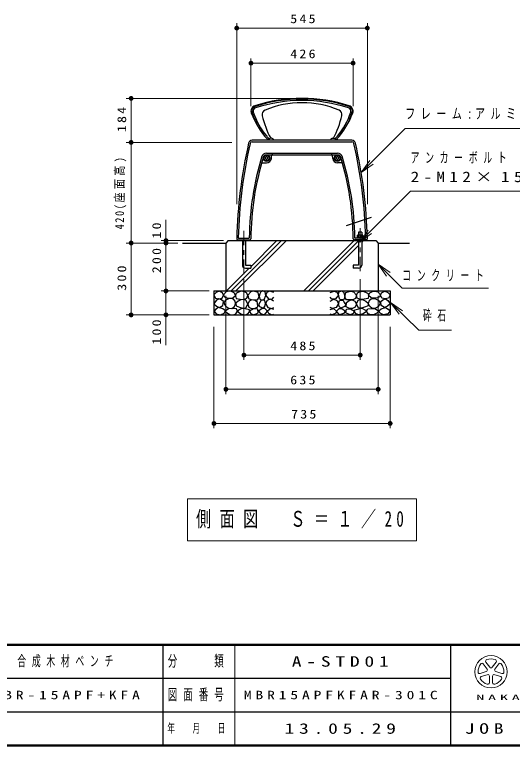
# Model space of a CAD drawing. Units: millimetres on the paper, scale 1:20. Extents: x -365 to 0, y -5 to 257.
# Drawn here: x -160.9 to -57.1, y 0 to 152.5 of the extents above; entities that cross this region are included whole.
import ezdxf

# ---------------------------------------------------------------- set-up
doc = ezdxf.new("R2010")
doc.units = ezdxf.units.MM
doc.linetypes.add('USER2', pattern=[6, 3, -1, 1, -1])
doc.layers.add('1_20', color=7, linetype='Continuous', lineweight=25)
doc.layers.add('LY_5', color=7, linetype='Continuous', lineweight=13)
doc.layers.add('99', color=7, linetype='Continuous')
doc.styles.add('ＭＳ ゴシック', font='')
doc.styles.get('ＭＳ ゴシック').set_extended_font_data('MS Gothic')

# ---------------------------------------------------------------- blocks, each defined once
blk = doc.blocks.new('filled_dot')
at = {"color": 0, "linetype": 'Continuous', "lineweight": -2, "const_width": 1.25}
blk.add_lwpolyline([(-0.625, 0, 1), (0.625, 0, 1)], format="xyb", close=True, dxfattribs=at)

msp = doc.modelspace()

# ---------------------------------------------------------------- linework, layer by layer
at = {"layer": '1_20', "lineweight": 13}
for p, q in [((-114.594, 112.948), (-114.594, 150.696)), ((-114.594, 149.696), (-87.355, 149.696)), ((-87.355, 112.948), (-87.355, 150.696)), ((-111.624, 133.376), (-111.624, 143.382)), ((-90.324, 133.376), (-90.324, 143.382)), ((-111.624, 142.382), (-90.324, 142.382)), ((-101.974, 135.026), (-137.621, 135.026)), ((-136.621, 125.838), (-136.621, 135.026)), ((-115.599, 125.838), (-137.621, 125.838)), ((-136.621, 104.838), (-136.621, 125.838)), ((-108.574, 122.694), (-108.374, 122.809)), ((-108.574, 122.694), (-108.574, 122.463)), ((-108.574, 122.463), (-108.374, 122.347)), ((-108.374, 122.809), (-108.174, 122.694)), ((-108.374, 122.347), (-108.174, 122.463)), ((-108.174, 122.694), (-108.174, 122.463)), ((-93.774, 122.694), (-93.574, 122.809)), ((-93.774, 122.694), (-93.774, 122.463)), ((-93.774, 122.463), (-93.574, 122.347)), ((-93.574, 122.809), (-93.374, 122.694)), ((-93.574, 122.347), (-93.374, 122.463)), ((-93.374, 122.694), (-93.374, 122.463)), ((-88.639, 119.561), (-86.871, 122.036)), ((-88.639, 119.561), (-86.517, 121.682)), ((-86.164, 121.329), (-88.639, 119.561)), ((-129.349, 104.838), (-129.349, 109.686)), ((-88.967, 105.027), (-87.199, 107.502)), ((-88.967, 105.027), (-86.846, 107.148)), ((-86.492, 106.794), (-88.967, 105.027)), ((-117.349, 105.338), (-130.349, 105.338)), ((-115.738, 94.838), (-105.238, 105.338)), ((-114.748, 94.838), (-104.248, 105.338)), ((-111.667, 99.899), (-106.228, 105.338)), ((-100.606, 94.838), (-90.106, 105.338)), ((-99.616, 94.838), (-89.167, 105.287)), ((-88.532, 104.932), (-88.126, 105.338)), ((-126.89, 104.838), (-137.621, 104.838)), ((-131.349, 104.838), (-137.621, 104.838)), ((-136.621, 89.838), (-136.621, 104.838)), ((-126.89, 104.838), (-130.349, 104.838)), ((-126.89, 104.838), (-130.349, 104.838)), ((-129.349, 104.838), (-129.349, 94.838)), ((-98.626, 94.838), (-89.167, 104.297)), ((-116.728, 94.838), (-111.978, 99.588)), ((-83.332, 97.948), (-85.099, 100.423)), ((-85.099, 100.423), (-82.625, 98.655)), ((-85.099, 100.423), (-82.978, 98.302)), ((-113.099, 97.281), (-113.099, 80.444)), ((-88.849, 97.281), (-88.849, 80.444)), ((-120.349, 94.838), (-130.349, 94.838)), ((-129.349, 83.493), (-129.349, 94.838)), ((-116.849, 93.838), (-116.849, 73.315)), ((-85.099, 93.838), (-85.099, 73.315)), ((-80.731, 89.967), (-82.526, 92.422)), ((-82.526, 92.422), (-80.032, 90.682)), ((-82.526, 92.422), (-80.381, 90.324)), ((-120.349, 89.838), (-137.621, 89.838)), ((-119.349, 87.338), (-119.349, 66.185)), ((-82.599, 87.338), (-82.599, 66.185)), ((-88.849, 81.444), (-113.099, 81.444)), ((-85.099, 74.315), (-116.849, 74.315)), ((-82.599, 67.185), (-119.349, 67.185)), ((-124.874, 51.488), (-124.874, 42.688)), ((-77.074, 51.488), (-124.874, 51.488)), ((-77.074, 42.688), (-77.074, 51.488)), ((-124.874, 42.688), (-77.074, 42.688))]:
    msp.add_line(p, q, dxfattribs=at)
at = {"layer": '1_20'}
for p, q in [((-108.445, 126.38), (-107.69, 126.684)), ((-107.322, 126.713), (-107.54, 126.713)), ((-94.627, 126.713), (-94.409, 126.713)), ((-93.504, 126.38), (-94.259, 126.684)), ((-90.571, 126.278), (-111.378, 126.278)), ((-111.378, 125.953), (-90.571, 125.953)), ((-108.479, 126.278), (-108.476, 126.336)), ((-106.92, 126.278), (-106.923, 126.334)), ((-95.029, 126.278), (-95.026, 126.334)), ((-93.47, 126.278), (-93.473, 126.336)), ((-90.571, 126.278), (-90.927, 126.278)), ((-108.374, 123.603), (-93.574, 123.603)), ((-108.374, 123.278), (-93.574, 123.278)), ((-107.378, 122.491), (-107.329, 123.05)), ((-94.571, 122.491), (-94.62, 123.05)), ((-109.208, 121.578), (-108.374, 121.578)), ((-92.741, 121.578), (-93.574, 121.578)), ((-91.724, 108.522), (-86.522, 110.264)), ((-88.532, 107.088), (-89.167, 107.088)), ((-89.167, 107.088), (-89.167, 106.513)), ((-88.532, 107.088), (-88.532, 106.513)), ((-116.349, 105.338), (-116.849, 104.838)), ((-116.349, 105.338), (-85.599, 105.338)), ((-114.349, 105.488), (-114.349, 105.388)), ((-114.344, 105.488), (-111.898, 105.488)), ((-114.344, 105.488), (-112.092, 105.488)), ((-114.164, 105.838), (-112.071, 105.838)), ((-113.417, 105.338), (-113.417, 100.223)), ((-112.782, 105.338), (-112.782, 100.223)), ((-112.099, 105.488), (-112.099, 105.388)), ((-87.605, 105.488), (-90.051, 105.488)), ((-87.785, 105.838), (-89.878, 105.838)), ((-87.605, 105.488), (-89.857, 105.488)), ((-89.849, 105.488), (-89.849, 105.388)), ((-88.25, 106.013), (-89.45, 106.013)), ((-89.449, 105.888), (-89.449, 106.013)), ((-88.301, 106.513), (-89.398, 106.513)), ((-89.398, 106.013), (-89.398, 106.513)), ((-89.167, 105.338), (-89.167, 100.223)), ((-89.124, 106.013), (-89.124, 106.513)), ((-88.575, 106.013), (-88.575, 106.513)), ((-88.532, 105.338), (-88.532, 100.223)), ((-88.301, 106.013), (-88.301, 106.513)), ((-88.249, 105.888), (-88.249, 106.013)), ((-87.599, 105.488), (-87.599, 105.388)), ((-85.599, 105.338), (-85.099, 104.838)), ((-125.89, 104.838), (-116.849, 104.838)), ((-116.849, 104.838), (-116.849, 94.838)), ((-85.099, 104.838), (-78.578, 104.838)), ((-85.099, 104.838), (-85.099, 94.838)), ((-112.782, 100.223), (-111.667, 100.223)), ((-112.782, 99.588), (-111.667, 99.588)), ((-111.667, 100.223), (-111.667, 99.588)), ((-89.167, 100.223), (-90.282, 100.223)), ((-90.282, 100.223), (-90.282, 99.588)), ((-89.167, 99.588), (-90.282, 99.588)), ((-119.349, 94.838), (-82.599, 94.838)), ((-119.349, 94.838), (-119.349, 89.838)), ((-82.599, 94.838), (-82.599, 89.838)), ((-82.599, 94.838), (-82.599, 89.838)), ((-119.349, 89.838), (-82.599, 89.838))]:
    msp.add_line(p, q, dxfattribs=at)
at = {"layer": '1_20', "linetype": 'USER2', "lineweight": 13}
for p, q in [((-113.099, 107.373), (-113.099, 98.281)), ((-88.849, 107.934), (-88.849, 98.281))]:
    msp.add_line(p, q, dxfattribs=at)
at = {"layer": '1_20', "lineweight": 13}
for points in [[(-88.639, 119.561), (-79.453, 128.746), (-43.453, 128.746)], [(-88.967, 105.027), (-78.36, 115.633), (-48.329, 115.633)], [(-85.099, 100.423), (-80.075, 95.398), (-62.075, 95.398)], [(-82.526, 92.422), (-76.624, 86.65), (-69.787, 86.65)]]:
    msp.add_lwpolyline(points, dxfattribs=at)
at = {"layer": '1_20'}
for points in [[(-118.227, 94.808), (-118.861, 94.507), (-119.336, 94.032), (-119.035, 93.335), (-118.306, 93.192), (-117.609, 93.351), (-117.356, 93.937), (-117.546, 94.444)], [(-116.256, 94.813), (-116.783, 94.678), (-117.364, 94.042), (-117.134, 93.623), (-116.677, 93.386), (-116.161, 93.313), (-115.418, 93.38), (-114.85, 93.921), (-115.134, 94.421), (-115.668, 94.731)], [(-113.665, 94.823), (-114.202, 94.599), (-114.748, 94.331), (-114.864, 93.83), (-114.73, 93.266), (-113.907, 93.105), (-113.182, 93.06), (-112.457, 93.319), (-112.304, 93.928), (-112.537, 94.438), (-112.94, 94.662)], [(-111.045, 94.797), (-111.676, 94.636), (-112.306, 93.968), (-112.121, 93.251), (-111.68, 93.035), (-111.119, 92.967), (-110.254, 92.992), (-109.92, 93.56), (-110.106, 94.525)], [(-109.773, 94.247), (-109.908, 93.724), (-109.782, 93.092), (-109.412, 92.966), (-108.861, 93.056), (-108.554, 93.868), (-108.635, 94.627), (-109.249, 94.834), (-109.601, 94.654)], [(-92.176, 94.247), (-92.041, 93.724), (-92.167, 93.092), (-92.537, 92.966), (-93.088, 93.056), (-93.395, 93.868), (-93.313, 94.627), (-92.7, 94.834), (-92.348, 94.654)], [(-90.904, 94.797), (-90.273, 94.636), (-89.643, 93.968), (-89.828, 93.251), (-90.269, 93.035), (-90.83, 92.967), (-91.695, 92.992), (-92.029, 93.56), (-91.843, 94.525)], [(-88.284, 94.823), (-87.747, 94.599), (-87.201, 94.331), (-87.085, 93.83), (-87.219, 93.266), (-88.042, 93.105), (-88.767, 93.06), (-89.492, 93.319), (-89.644, 93.928), (-89.412, 94.438), (-89.009, 94.662)], [(-85.693, 94.813), (-85.166, 94.678), (-84.585, 94.042), (-84.815, 93.623), (-85.272, 93.386), (-85.788, 93.313), (-86.531, 93.38), (-87.099, 93.921), (-86.815, 94.421), (-86.281, 94.731)], [(-83.722, 94.808), (-83.088, 94.507), (-82.613, 94.032), (-82.914, 93.335), (-83.643, 93.192), (-84.34, 93.351), (-84.593, 93.937), (-84.403, 94.444)], [(-118.354, 93.161), (-118.892, 92.812), (-119.336, 92.131), (-118.829, 91.671), (-118.164, 91.355), (-117.467, 91.798), (-117.387, 92.638), (-117.795, 93)], [(-116.891, 91.596), (-116.27, 91.251), (-115.594, 91.204), (-115.08, 91.566), (-114.837, 92.164), (-114.948, 92.701), (-115.296, 93.11), (-115.762, 93.275), (-116.296, 93.218), (-116.986, 92.849), (-117.283, 92.272)], [(-113.715, 92.992), (-114.269, 92.695), (-114.796, 92.276), (-114.742, 91.722), (-113.999, 91.452), (-113.364, 91.235), (-112.715, 91.262), (-112.31, 92.127), (-112.661, 92.884), (-113.165, 93.049)], [(-88.234, 92.992), (-87.68, 92.695), (-87.153, 92.276), (-87.207, 91.722), (-87.95, 91.452), (-88.585, 91.235), (-89.234, 91.262), (-89.639, 92.127), (-89.288, 92.884), (-88.784, 93.049)], [(-85.058, 91.596), (-85.679, 91.251), (-86.355, 91.204), (-86.869, 91.566), (-87.112, 92.164), (-87, 92.701), (-86.653, 93.11), (-86.187, 93.275), (-85.653, 93.218), (-84.963, 92.849), (-84.666, 92.272)], [(-83.595, 93.161), (-83.057, 92.812), (-82.613, 92.131), (-83.12, 91.671), (-83.785, 91.355), (-84.482, 91.798), (-84.562, 92.638), (-84.154, 93)], [(-111.431, 92.985), (-111.975, 92.676), (-112.309, 92.058), (-112.037, 91.439), (-111.512, 91.191), (-110.875, 91.192), (-110.183, 91.489), (-110.244, 92.416), (-110.767, 92.838)], [(-109.52, 92.915), (-109.755, 92.396), (-110.076, 91.939), (-109.817, 91.568), (-109.038, 91.234), (-108.711, 91.595), (-108.58, 92.223), (-108.766, 92.878)], [(-92.429, 92.915), (-92.194, 92.396), (-91.873, 91.939), (-92.132, 91.568), (-92.911, 91.234), (-93.238, 91.595), (-93.369, 92.223), (-93.183, 92.878)], [(-90.518, 92.985), (-89.974, 92.676), (-89.64, 92.058), (-89.912, 91.439), (-90.437, 91.191), (-91.074, 91.192), (-91.766, 91.489), (-91.705, 92.416), (-91.181, 92.838)], [(-118.395, 91.364), (-118.963, 91.045), (-119.301, 90.622), (-118.898, 90.056), (-117.955, 89.853), (-117.239, 90.172), (-116.966, 90.677), (-117.505, 91.133)], [(-115.54, 91.157), (-116.323, 91.116), (-116.986, 90.643), (-116.553, 90.184), (-115.864, 89.873), (-115.299, 89.865), (-114.756, 90.089), (-114.418, 90.616), (-114.675, 91.103)], [(-113.424, 91.248), (-114.195, 90.829), (-114.438, 90.532), (-113.749, 90.046), (-112.803, 89.856), (-112.273, 90.04), (-111.924, 90.465), (-111.951, 90.884), (-112.816, 91.113)], [(-111.102, 91.14), (-111.906, 90.584), (-111.648, 90.14), (-111.003, 89.867), (-110.126, 90.275), (-110.212, 91.017)], [(-109.285, 91.205), (-110.051, 90.636), (-109.606, 90.166), (-108.79, 89.857), (-108.16, 90.611), (-108.704, 91.18)], [(-92.664, 91.205), (-91.898, 90.636), (-92.343, 90.166), (-93.158, 89.857), (-93.789, 90.611), (-93.245, 91.18)], [(-90.847, 91.14), (-90.043, 90.584), (-90.301, 90.14), (-90.946, 89.867), (-91.823, 90.275), (-91.737, 91.017)], [(-88.525, 91.248), (-87.754, 90.829), (-87.511, 90.532), (-88.2, 90.046), (-89.146, 89.856), (-89.676, 90.04), (-90.025, 90.465), (-89.998, 90.884), (-89.133, 91.113)], [(-86.409, 91.157), (-85.626, 91.116), (-84.963, 90.643), (-85.396, 90.184), (-86.085, 89.873), (-86.65, 89.865), (-87.193, 90.089), (-87.531, 90.616), (-87.274, 91.103)], [(-83.554, 91.364), (-82.985, 91.045), (-82.648, 90.622), (-83.051, 90.056), (-83.994, 89.853), (-84.71, 90.172), (-84.983, 90.677), (-84.444, 91.133)]]:
    msp.add_lwpolyline(points, close=True, dxfattribs=at)
for points in [[(-106.849, 94.503), (-107.705, 94.82), (-108.244, 94.551), (-108.56, 93.949), (-107.974, 93.188), (-107.198, 93.125), (-106.849, 93.521)], [(-95.099, 94.503), (-94.244, 94.82), (-93.705, 94.551), (-93.388, 93.949), (-93.975, 93.188), (-94.751, 93.125), (-95.099, 93.521)], [(-106.865, 92.697), (-107.626, 93.093), (-108.259, 92.84), (-108.56, 92.19), (-108.117, 91.414), (-107.356, 91.176), (-106.865, 91.382)], [(-95.084, 92.697), (-94.323, 93.093), (-93.689, 92.84), (-93.388, 92.19), (-93.832, 91.414), (-94.593, 91.176), (-95.084, 91.382)], [(-106.849, 90.97), (-107.515, 91.176), (-108.164, 90.622), (-107.99, 90.226), (-107.261, 89.861), (-106.849, 90.02)], [(-95.099, 90.97), (-94.434, 91.176), (-93.785, 90.622), (-93.959, 90.226), (-94.688, 89.861), (-95.099, 90.02)]]:
    msp.add_lwpolyline(points, dxfattribs=at)
for centre, radius in [((-108.374, 122.578), 0.7), ((-108.374, 122.578), 0.55), ((-108.374, 122.578), 0.525), ((-93.574, 122.578), 0.7), ((-93.574, 122.578), 0.55), ((-93.574, 122.578), 0.525)]:
    msp.add_circle(centre, radius, dxfattribs=at)
at = {"layer": '1_20', "lineweight": 13}
for centre in [(-108.374, 122.578), (-93.574, 122.578)]:
    msp.add_circle(centre, 0.268, dxfattribs=at)
at = {"layer": '1_20', "color": 94}
for centre, radius, start, end in [((-100.974, 103.042), 31.983, 72.05475, 107.94525), ((-100.974, 103.042), 31.833, 72.05475, 107.94525), ((-100.974, 103.042), 31.533, 72.05475, 107.94525), ((-110.474, 132.376), 1.15, 107.94525, 200.35039), ((-110.474, 132.376), 1, 107.94525, 197.79469), ((-110.474, 132.376), 0.7, 107.94525, 197.79469), ((-100.974, 114.357), 19.768, 67.03158, 112.96842), ((-91.474, 132.376), 0.7, 342.20531, 72.05475), ((-91.474, 132.376), 1, 342.20531, 72.05475), ((-91.474, 132.376), 1.15, 339.64961, 72.05475), ((-96.083, 137.714), 16.5, 200.35039, 222.87008), ((-97.144, 136.654), 15, 197.79469, 222.66431), ((-97.144, 136.654), 14.7, 197.79469, 220.40139), ((-108.298, 131.638), 1, 112.96842, 192.69072), ((-91.226, 135.482), 18.5, 192.69072, 208.29479), ((-110.723, 135.482), 18.5, 331.70521, 347.30928), ((-104.805, 136.654), 15, 317.33576, 342.20531), ((-105.866, 137.714), 16.5, 317.12999, 339.64961), ((-104.805, 136.654), 14.7, 319.59861, 342.20531), ((-93.651, 131.638), 1, 347.30928, 67.03158), ((-105.864, 129.233), 3.25, 220.40139, 233.10832), ((-96.085, 129.233), 3.25, 306.89206, 319.59861)]:
    msp.add_arc(centre, radius, start, end, dxfattribs=at)
at = {"layer": '1_20'}
for centre, radius, start, end in [((-107.54, 126.313), 0.4, 90, 111.97029), ((-107.322, 126.313), 0.4, 3, 90), ((-94.627, 126.313), 0.4, 90, 177), ((-94.409, 126.313), 0.4, 68.02971, 90), ((-14.621, 103.425), 100, 167.13257, 178.67151), ((-14.621, 103.425), 99.675, 167.13257, 178.55405), ((-111.378, 125.528), 0.75, 90, 167.13257), ((-111.378, 125.528), 0.425, 90, 167.13257), ((-108.426, 126.333), 0.05, 111.97029, 177), ((-93.523, 126.333), 0.05, 3, 68.02971), ((-90.571, 125.528), 0.75, 12.86743, 90), ((-90.571, 125.528), 0.425, 12.86743, 90), ((-187.328, 103.425), 99.675, 1.44595, 12.86742), ((-187.328, 103.425), 100, 1.32849, 12.86743), ((-108.374, 122.578), 1.025, 90, 163.0526), ((-93.574, 122.578), 1.025, 16.9474, 90), ((-51.65, 105.293), 60.325, 162.97505, 179.38787), ((-51.65, 105.293), 60, 163.0526, 179.57629), ((-108.374, 122.578), 1, 270, 355), ((-107.08, 123.028), 0.25, 90, 175.00001), ((-94.869, 123.028), 0.25, 5, 90), ((-93.574, 122.578), 1, 184.99999, 270), ((-150.299, 105.293), 60, 0.42371, 16.9474), ((-150.299, 105.293), 60.325, 0.61213, 17.02495), ((-109.208, 121.328), 0.25, 90, 164.43227), ((-92.741, 121.328), 0.25, 15.56773, 90), ((-114.344, 105.738), 0.25, 178.67151, 270), ((-114.299, 105.388), 0.05, 179.99999, 270), ((-114.164, 105.938), 0.1, 178.55405, 270), ((-112.149, 105.388), 0.05, 270, 0), ((-112.071, 105.938), 0.1, 270, 359.38787), ((-111.898, 105.738), 0.25, 270, 359.57629), ((-90.051, 105.738), 0.25, 180.42371, 270), ((-89.878, 105.938), 0.1, 180.61213, 270), ((-89.799, 105.388), 0.05, 179.99999, 270), ((-87.785, 105.938), 0.1, 270, 1.44595), ((-87.649, 105.388), 0.05, 270, 0.00001), ((-87.605, 105.738), 0.25, 270, 1.32849), ((-112.782, 100.223), 0.635, 180, 270), ((-89.167, 100.223), 0.635, 270, 0)]:
    msp.add_arc(centre, radius, start, end, dxfattribs=at)
at = {"layer": 'LY_5', "lineweight": 50}
for p, q in [((-365, 21), (0, 21)), ((-365, 0), (0, 0))]:
    msp.add_line(p, q, dxfattribs=at)
at = {"layer": 'LY_5', "lineweight": 25}
for p, q in [((-130, 21), (-130, 0)), ((-70, 21), (-70, 0)), ((-182.5, 14), (-70, 14)), ((-237.5, 7), (0, 7))]:
    msp.add_line(p, q, dxfattribs=at)
at = {"layer": 'LY_5'}
for p, q in [((-115, 21), (-115, 0)), ((-62.39, 15.917), (-63.175, 16.997)), ((-62.629, 17.393), (-61.844, 16.313)), ((-61.298, 16.313), (-60.513, 17.393)), ((-59.967, 16.997), (-60.752, 15.917)), ((-63.828, 14.985), (-62.559, 15.397)), ((-60.583, 15.397), (-59.313, 14.985)), ((-62.35, 14.755), (-63.62, 14.343)), ((-61.908, 13.099), (-61.908, 14.434)), ((-61.233, 14.434), (-61.233, 13.099)), ((-59.522, 14.343), (-60.792, 14.755))]:
    msp.add_line(p, q, dxfattribs=at)
msp.add_circle((-61.571, 15.363), 3.375, dxfattribs=at)
for centre, radius, start, end in [((-61.571, 15.363), 2.7, 142.60154, 181.39846), ((-63.448, 16.798), 0.338, 35.99999, 142.60154), ((-62.356, 17.592), 0.338, 109.39847, 215.99997), ((-61.571, 15.363), 2.7, 70.60155, 109.39847), ((-60.786, 17.592), 0.338, 324, 70.60155), ((-59.694, 16.798), 0.338, 37.39846, 143.99995), ((-61.571, 15.363), 2.7, 358.60155, 37.39847), ((-63.933, 15.306), 0.338, 181.39848, 287.99997), ((-62.663, 15.718), 0.338, 287.99998, 35.99999), ((-61.571, 16.512), 0.338, 215.99998, 324), ((-60.479, 15.718), 0.338, 143.99996, 251.99999), ((-59.209, 15.306), 0.338, 252.00001, 358.60156), ((-63.516, 14.022), 0.338, 107.99999, 214.60154), ((-61.571, 15.363), 2.7, 214.60156, 253.39848), ((-62.246, 14.434), 0.338, 359.99997, 107.99999), ((-60.896, 14.434), 0.338, 71.99997, 179.99999), ((-61.571, 15.363), 2.7, 286.60155, 325.39847), ((-59.626, 14.022), 0.338, 325.39847, 71.99996), ((-62.246, 13.099), 0.338, 253.39847, 359.99997), ((-60.896, 13.099), 0.338, 179.99999, 286.60154)]:
    msp.add_arc(centre, radius, start, end, dxfattribs=at)

# ---------------------------------------------------------------- block references
at = {"layer": '1_20', "lineweight": 13, "xscale": 0.4, "yscale": 0.4}
for p in [(-114.594, 149.696), (-111.624, 142.382), (-113.099, 81.444), (-116.849, 74.315), (-119.349, 67.185)]:
    msp.add_blockref('filled_dot', p, dxfattribs=at)
for p, rotation in [((-87.355, 149.696), 180), ((-90.324, 142.382), 180), ((-136.621, 135.026), 270), ((-136.621, 125.838), 270), ((-136.621, 125.838), 90), ((-136.621, 104.838), 270), ((-136.621, 104.838), 90), ((-129.349, 105.338), 270), ((-129.349, 104.838), 270), ((-129.349, 104.838), 90), ((-129.349, 94.838), 270), ((-129.349, 94.838), 90), ((-136.621, 89.838), 90), ((-129.349, 89.838), 90), ((-88.849, 81.444), 180), ((-85.099, 74.315), 180), ((-82.599, 67.185), 180)]:
    msp.add_blockref('filled_dot', p, dxfattribs=dict(at, rotation=rotation))

# ---------------------------------------------------------------- texts
at = {"layer": '1_20', "style": 'ＭＳ ゴシック'}
for s, insert, char_height, attachment_point in [('\\T1.33;\\W1.15;545', (-100.558, 150.696), 1.833, 8), ('\\T1.33;\\W1.15;426', (-100.558, 143.382), 1.833, 8), ('\\T1.54;\\W0.7;フレーム:アルミ合金鋳物', (-79.453, 131.746), 2.199, 4), ('\\T1.64;\\W0.6;アンカーボルト', (-78.329, 122.633), 2.199, 4), ('\\T1.5;\\W1.2;2-M12×150L', (-78.329, 118.633), 2.199, 4), ('\\T1.64;\\W0.6;コンクリート', (-80.075, 98.048), 2.199, 4), ('\\T1.64;\\W0.6;砕石', (-75.787, 89.65), 2.199, 4), ('\\T1.33;\\W1.15;485', (-100.569, 82.444), 1.833, 8), ('\\T1.33;\\W1.15;635', (-100.569, 75.315), 1.833, 8), ('\\T1.33;\\W1.15;735', (-100.381, 68.185), 1.833, 8), ('\\T1.56;\\W0.7;側面図\u3000Ｓ＝１／20', (-100.974, 47.088), 3.299, 5)]:
    msp.add_mtext(s, dxfattribs=dict(at, insert=insert, char_height=char_height, attachment_point=attachment_point))
at = {"layer": '1_20', "char_height": 1.833, "attachment_point": 8, "rotation": 90, "style": 'ＭＳ ゴシック'}
for s, insert in [('\\T1.33;\\W1.15;184', (-137.621, 130.849)), ('\\T1.32;\\W0.85;420(座面高)', (-137.621, 115.392)), ('\\T1.34;\\W1.15;10', (-130.349, 107.686)), ('\\T1.33;\\W1.15;200', (-130.349, 101.405)), ('\\T1.33;\\W1.15;300', (-137.621, 97.755)), ('\\T1.33;\\W1.15;100', (-130.349, 86.493))]:
    msp.add_mtext(s, dxfattribs=dict(at, insert=insert))
at = {"layer": '99', "attachment_point": 5, "style": 'ＭＳ ゴシック'}
for s, insert, char_height in [('\\T1.64;\\W0.6;合成木材ベンチ', (-149.75, 17.5), 2.199), ('\\T1.5;\\W1.35;A-STD01', (-92.5, 17.5), 2.199), ('\\T1.5;\\W1.35;MBR-15APF+KFA', (-149.75, 10.5), 1.76), ('\\T1.5;\\W1.35;MBR15APFKFAR-301C', (-92.5, 10.5), 1.76), ('\\T1.5;\\W1.35;13.05.29', (-92.5, 3.5), 2.199)]:
    msp.add_mtext(s, dxfattribs=dict(at, insert=insert, char_height=char_height))
at = {"layer": 'LY_5', "attachment_point": 5, "style": 'ＭＳ ゴシック'}
for s, insert, char_height in [('\\T1.64;\\W0.6;分\u3000\u3000類', (-122.5, 17.5), 2.346), ('\\T1.64;\\W0.6;図面番号', (-122.5, 10.5), 2.346), ('\\T1.5;\\W2.2;NAKAMURA\\~MFG.CORPORATION', (-35, 10), 1.1), ('\\T1.64;\\W0.6;年\u3000月\u3000日', (-122.5, 3.5), 1.906), ('\\T1.5;\\W1.35;JOB', (-62.5, 3.5), 2.199)]:
    msp.add_mtext(s, dxfattribs=dict(at, insert=insert, char_height=char_height))

doc.saveas('drawing.dxf')
